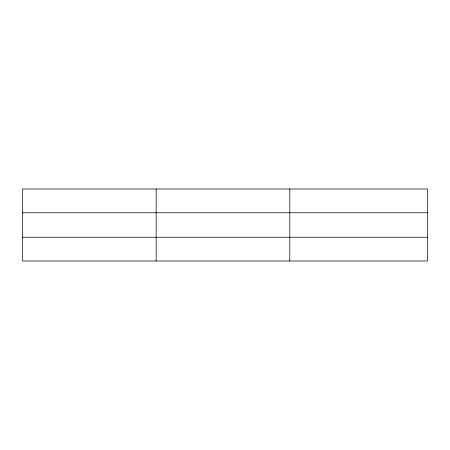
<?xml version="1.0" encoding="UTF-8"?>
<svg xmlns="http://www.w3.org/2000/svg" width="450" height="450" viewBox="0 0 450 450"><rect width="100%" height="100%" fill="white"/><g stroke="black" fill="none" stroke-linecap="round" stroke-linejoin="round"><path stroke-width="0.67" d="M156.15 261.006L156.15 188.994M289.8 261.006L289.8 188.994M427.5 237.24L427.5 261.006L22.5 261.006L22.5 188.994L427.5 188.994L427.5 237.24L22.5 237.24M22.5 212.76L427.5 212.76"/></g></svg>
